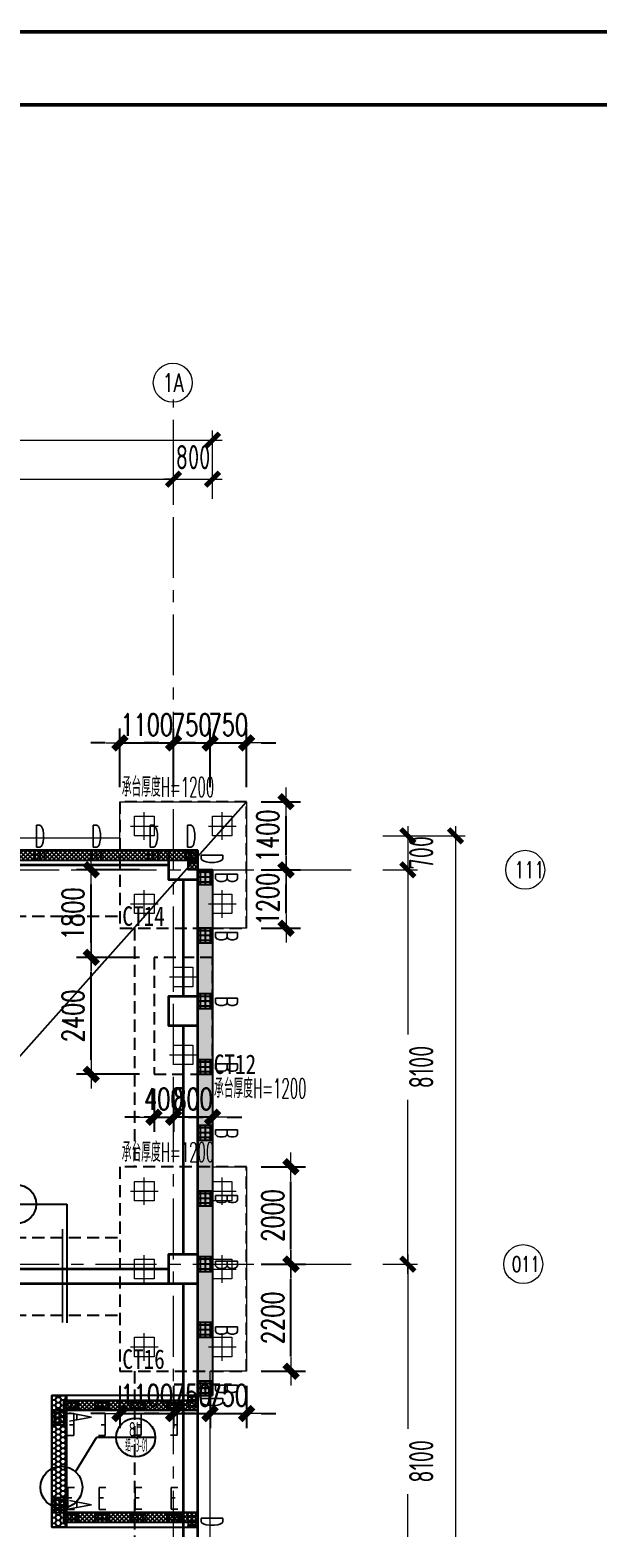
# Model space of a CAD drawing. Extents: x -1201378 to 2367219, y -619313 to 244905.
# Drawn here: x -86705 to -75064, y 214152 to 244905 of the extents above; entities that cross this region are included whole.
import ezdxf
from ezdxf.enums import TextEntityAlignment as Align

# ---------------------------------------------------------------- set-up
doc = ezdxf.new("R2010")
doc.units = 0
doc.header["$LTSCALE"] = 1000
doc.linetypes.add('CENTER', pattern=[2, 1.25, -0.25, 0.25, -0.25])
doc.linetypes.add('HIDDEN', pattern=[0.375, 0.25, -0.125])
doc.layers.get('0').update_dxf_attribs({"linetype": 'CONTINUOUS'})
doc.layers.get('Defpoints').update_dxf_attribs({"linetype": 'CONTINUOUS'})
for name, color, linetype in [('!ZN1-填充-8', 8, 'CONTINUOUS'), ('0-cxFrame', 155, 'CONTINUOUS'), ('2钢材断面', 2, 'CONTINUOUS'), ('30预埋件', 30, 'CONTINUOUS'), ('40钢材投影', 40, 'CONTINUOUS'), ('ALT_CEN-0-30', 1, 'CENTER'), ('S-BG', 131, 'CONTINUOUS'), ('S-CT1', 42, 'HIDDEN'), ('S-HATCH1-W', 252, 'CONTINUOUS'), ('S-SS', 111, 'CONTINUOUS'), ('S-TEXT', 21, 'CONTINUOUS'), ('S-XXX', 241, 'CONTINUOUS'), ('结构轮廓线', 1, 'CONTINUOUS')]:
    doc.layers.add(name, color=color, linetype=linetype)
for name, color, linetype, lineweight in [('0-cxText', 131, 'CONTINUOUS', 25), ('S-axis', 111, 'CONTINUOUS', 0), ('S-col', 2, 'CONTINUOUS', 0), ('S-ct', 2, 'CONTINUOUS', 0), ('S-dim', 81, 'CONTINUOUS', 0), ('S-dote', 5, 'CENTER', 0), ('S-zhuang', 1, 'CONTINUOUS', 0), ('砼墙', 3, 'CONTINUOUS', 35), ('砼柱', 2, 'CONTINUOUS', 35)]:
    doc.layers.add(name, color=color, linetype=linetype, lineweight=lineweight)
doc.layers.add('A-云线2', color=3, linetype='CONTINUOUS', plot=False)
doc.styles.add('_TCH_AXIS', font='COMPLEX', dxfattribs={"bigfont": 'GBCBIG'})
doc.styles.add('cx_tuming', font='simhei.ttf')
doc.styles.add('cx_tuqian1', font='')
doc.styles.add('DHTEXT-1', font='romans.shx', dxfattribs={"width": 0.7, "bigfont": 'chinese.shx'})
doc.styles.add('HZS', font='hzs.shx', dxfattribs={"width": 0.7, "bigfont": 'hztxt.shx'})
doc.styles.add('SS1', font='tj-romans1.shx', dxfattribs={"width": 0.7, "bigfont": 'tj-hztxt1.shx'})
doc.styles.add('TSSD_Dimension', font='tssdeng.shx', dxfattribs={"width": 0.7, "bigfont": 'hztxt.shx'})
doc.styles.add('黑体', font='simhei.ttf', dxfattribs={"width": 0.8})
doc.styles.get('cx_tuqian1').set_extended_font_data('SimSun')
doc.dimstyles.new('S-150-ARCHI', dxfattribs={"dimscale": 150, "dimtxt": 3, "dimasz": 2, "dimexe": 2, "dimexo": 2, "dimgap": 1, "dimtad": 1, "dimdec": 0, "dimzin": 0, "dimdsep": 46, "dimtxsty": 'SS1', "dimblk1": 'TT', "dimblk2": 'TT', "dimsah": 1, "dimcen": 1, "dimclrd": 256, "dimclre": 256, "dimclrt": 256, "dimadec": 0, "dimazin": 0, "dimtfac": 1, "dimtdec": 0, "dimtix": 1, "dimtmove": 2, "dimatfit": 0, "dimldrblk": 'TT', "dimfxl": 2, "dimtolj": 1, "dimtzin": 0, "dimarcsym": 0})
doc.dimstyles.new('TSSD_200_200', dxfattribs={"dimtxt": 500, "dimasz": 200, "dimexe": 200, "dimexo": 500, "dimgap": 200, "dimtad": 1, "dimdec": 0, "dimzin": 0, "dimdsep": 46, "dimtxsty": 'TSSD_Dimension', "dimblk": 'ARCHTICK', "dimcen": 0, "dimdle": 200, "dimclrt": 7, "dimadec": 0, "dimazin": 0, "dimtfac": 1, "dimtdec": 0, "dimtix": 1, "dimtmove": 2, "dimatfit": 3, "dimfxl": 1, "dimtolj": 1, "dimtzin": 0, "dimarcsym": 0})
pattern_1 = [(45, (0, 46400), (-44.90128, 44.90128), []), (135, (0, 46400), (-44.90128, -44.90128), [])]
pattern_2 = [(45, (0, 44100), (-44.90128, 44.90128), []), (135, (0, 44100), (-44.90128, -44.90128), [])]

# ---------------------------------------------------------------- blocks, each defined once
blk = doc.blocks.new('TK22.A0 L(Dragon)')
at = {"layer": '0-cxFrame', "color": 7, "const_width": 0.5}
blk.add_lwpolyline([(0, 0), (-1486, 0), (-1486, 841), (0, 841)], close=True, dxfattribs=at)
at = {"layer": '0-cxFrame', "const_width": 0.5}
blk.add_lwpolyline([(-80, 10), (-1466, 10), (-1466, 831), (-80, 831)], close=True, dxfattribs=at)
at = {"style": '黑体', "flags": 4}
blk.add_attdef('图幅', text='', height=3.3, dxfattribs=at).set_placement((-40, 3), align=Align.RIGHT)
at = {"layer": '0-cxText', "flags": 4}
for tag, height, style, p in [('建设单位', 3.5, 'cx_tuming', (-45, 240)), ('项目名称', 3.5, 'cx_tuming', (-45, 210)), ('子项名称', 3.5, 'cx_tuming', (-45, 180)), ('工程编号', 3.3, 'cx_tuqian1', (-35, 165)), ('图名1', 3.5, 'cx_tuming', (-45, 87)), ('图名2', 3.5, 'cx_tuming', (-45, 79)), ('图名3', 3.5, 'cx_tuming', (-45, 71)), ('出图日期', 3.3, 'cx_tuqian1', (-39, 60)), ('专业', 3.3, 'cx_tuqian1', (-55, 52)), ('图号', 3.3, 'cx_tuqian1', (-55, 44)), ('版次', 3.3, 'cx_tuqian1', (-20, 44))]:
    blk.add_attdef(tag, text='', height=height, dxfattribs=dict(at, style=style)).set_placement(p, align=Align.MIDDLE)
at = {"layer": 'Defpoints', "color": 6, "flags": 4}
for tag, height, style, p in [('tufu', 3.3, '黑体', (-12, 12)), ('dwfname', 4, 'cx_tuqian1', (-80, 3))]:
    blk.add_attdef(tag, text='', height=height, dxfattribs=dict(at, style=style)).set_placement(p, align=Align.RIGHT)
blk = doc.blocks.new('_ArchTick')
at = {"color": 0, "linetype": 'ByBlock', "const_width": 0.5}
blk.add_lwpolyline([(-0.71, -0.71), (0.71, 0.71)], dxfattribs=at)
blk = doc.blocks.new('*D3003')
at = {"layer": 'Defpoints', "color": 0, "transparency": 16777216}
for p in [(-83758, 123054), (-94258, 122147), (-83758, 122147)]:
    blk.add_point(p, dxfattribs=at)
at = {"layer": 'S-axis', "color": 0, "lineweight": -2, "transparency": 16777216}
for p, q in [((-94458, 123054), (-83558, 123054)), ((-94258, 122647), (-94258, 123254)), ((-83758, 122647), (-83758, 123254))]:
    blk.add_line(p, q, dxfattribs=at)
at = {"layer": 'S-axis', "color": 0, "lineweight": -2, "transparency": 16777216, "xscale": 200, "yscale": 200, "zscale": 200, "rotation": 180}
blk.add_blockref('_ArchTick', (-94258, 123054), dxfattribs=at)
at = {"layer": 'S-axis', "color": 0, "lineweight": -2, "transparency": 16777216, "xscale": 200, "yscale": 200, "zscale": 200}
blk.add_blockref('_ArchTick', (-83758, 123054), dxfattribs=at)
at = {"layer": 'S-axis', "color": 7, "transparency": 16777216, "insert": (-89008, 123504), "char_height": 500, "attachment_point": 5, "style": 'TSSD_Dimension'}
blk.add_mtext('\\A1;10500', dxfattribs=at)
blk = doc.blocks.new('*D3004')
at = {"layer": 'Defpoints', "color": 0, "transparency": 16777216}
for p in [(-82958, 123054), (-83758, 122147), (-82958, 122147)]:
    blk.add_point(p, dxfattribs=at)
at = {"layer": 'S-axis', "color": 0, "lineweight": -2, "transparency": 16777216}
for p, q in [((-83758, 123054), (-83958, 123054)), ((-83758, 122647), (-83758, 123254)), ((-83758, 123054), (-82958, 123054)), ((-82958, 122647), (-82958, 123254)), ((-82958, 123054), (-82758, 123054))]:
    blk.add_line(p, q, dxfattribs=at)
at = {"layer": 'S-axis', "color": 0, "lineweight": -2, "transparency": 16777216, "xscale": 200, "yscale": 200, "zscale": 200}
blk.add_blockref('_ArchTick', (-83758, 123054), dxfattribs=at)
at = {"layer": 'S-axis', "color": 0, "lineweight": -2, "transparency": 16777216, "xscale": 200, "yscale": 200, "zscale": 200, "rotation": 180}
blk.add_blockref('_ArchTick', (-82958, 123054), dxfattribs=at)
at = {"layer": 'S-axis', "color": 7, "transparency": 16777216, "insert": (-83358, 123504), "char_height": 500, "attachment_point": 5, "style": 'TSSD_Dimension'}
blk.add_mtext('\\A1;800', dxfattribs=at)
blk = doc.blocks.new('*D3005')
at = {"layer": 'Defpoints', "color": 0, "transparency": 16777216}
for p in [(-79964, 115727), (-79964, 115027), (-78948, 115027)]:
    blk.add_point(p, dxfattribs=at)
at = {"layer": 'S-axis', "color": 0, "lineweight": -2, "transparency": 16777216}
for p, q in [((-79464, 115727), (-78748, 115727)), ((-78948, 115927), (-78948, 114827)), ((-79464, 115027), (-78748, 115027))]:
    blk.add_line(p, q, dxfattribs=at)
at = {"layer": 'S-axis', "color": 0, "lineweight": -2, "transparency": 16777216, "xscale": 200, "yscale": 200, "zscale": 200}
for p, rotation in [((-78948, 115727), 90), ((-78948, 115027), 270)]:
    blk.add_blockref('_ArchTick', p, dxfattribs=dict(at, rotation=rotation))
at = {"layer": 'S-axis', "color": 7, "transparency": 16777216, "insert": (-78673, 115377), "char_height": 500, "attachment_point": 5, "rotation": 90, "style": 'TSSD_Dimension'}
blk.add_mtext('\\A1;700', dxfattribs=at)
blk = doc.blocks.new('*D3006')
at = {"layer": 'Defpoints', "color": 0, "transparency": 16777216}
for p in [(-79964, 115027), (-79964, 106927), (-78948, 106927)]:
    blk.add_point(p, dxfattribs=at)
at = {"layer": 'S-axis', "color": 0, "lineweight": -2, "transparency": 16777216}
for p, q in [((-79464, 115027), (-78748, 115027)), ((-78948, 115227), (-78948, 111648)), ((-78948, 106727), (-78948, 110306)), ((-79464, 106927), (-78748, 106927))]:
    blk.add_line(p, q, dxfattribs=at)
at = {"layer": 'S-axis', "color": 0, "lineweight": -2, "transparency": 16777216, "xscale": 200, "yscale": 200, "zscale": 200}
for p, rotation in [((-78948, 115027), 90), ((-78948, 106927), 270)]:
    blk.add_blockref('_ArchTick', p, dxfattribs=dict(at, rotation=rotation))
at = {"layer": 'S-axis', "color": 7, "transparency": 16777216, "insert": (-78673, 110977), "char_height": 500, "attachment_point": 5, "rotation": 90, "style": 'TSSD_Dimension'}
blk.add_mtext('\\A1;8100', dxfattribs=at)
blk = doc.blocks.new('*D3007')
at = {"layer": 'Defpoints', "color": 0, "transparency": 16777216}
for p in [(-79964, 106927), (-79964, 98827), (-78948, 98827)]:
    blk.add_point(p, dxfattribs=at)
at = {"layer": 'S-axis', "color": 0, "lineweight": -2, "transparency": 16777216}
for p, q in [((-78948, 107127), (-78948, 103548)), ((-79464, 106927), (-78748, 106927)), ((-78948, 98627), (-78948, 102206)), ((-79464, 98827), (-78748, 98827))]:
    blk.add_line(p, q, dxfattribs=at)
at = {"layer": 'S-axis', "color": 0, "lineweight": -2, "transparency": 16777216, "xscale": 200, "yscale": 200, "zscale": 200}
for p, rotation in [((-78948, 106927), 90), ((-78948, 98827), 270)]:
    blk.add_blockref('_ArchTick', p, dxfattribs=dict(at, rotation=rotation))
at = {"layer": 'S-axis', "color": 7, "transparency": 16777216, "insert": (-78673, 102877), "char_height": 500, "attachment_point": 5, "rotation": 90, "style": 'TSSD_Dimension'}
blk.add_mtext('\\A1;8100', dxfattribs=at)
blk = doc.blocks.new('*D3019')
at = {"layer": 'Defpoints', "color": 0, "transparency": 16777216}
for p in [(-82958, 123854), (-209458, 122247), (-82958, 122247)]:
    blk.add_point(p, dxfattribs=at)
at = {"layer": 'S-axis', "color": 0, "lineweight": -2, "transparency": 16777216}
for p, q in [((-209458, 122747), (-209458, 124054)), ((-82958, 122747), (-82958, 124054)), ((-209658, 123854), (-82758, 123854))]:
    blk.add_line(p, q, dxfattribs=at)
at = {"layer": 'S-axis', "color": 0, "lineweight": -2, "transparency": 16777216, "xscale": 200, "yscale": 200, "zscale": 200, "rotation": 180}
blk.add_blockref('_ArchTick', (-209458, 123854), dxfattribs=at)
at = {"layer": 'S-axis', "color": 0, "lineweight": -2, "transparency": 16777216, "xscale": 200, "yscale": 200, "zscale": 200}
blk.add_blockref('_ArchTick', (-82958, 123854), dxfattribs=at)
at = {"layer": 'S-axis', "color": 7, "transparency": 16777216, "insert": (-146208, 124304), "char_height": 500, "attachment_point": 5, "style": 'TSSD_Dimension'}
blk.add_mtext('\\A1;126500', dxfattribs=at)
blk = doc.blocks.new('*D3021')
at = {"layer": 'Defpoints', "color": 0, "transparency": 16777216}
for p in [(-79864, 115727), (-77969, 115727), (-79864, 24327)]:
    blk.add_point(p, dxfattribs=at)
at = {"layer": 'S-axis', "color": 0, "lineweight": -2, "transparency": 16777216}
for p, q in [((-79364, 115727), (-77769, 115727)), ((-77969, 115927), (-77969, 70833)), ((-77969, 24127), (-77969, 69221)), ((-79364, 24327), (-77769, 24327))]:
    blk.add_line(p, q, dxfattribs=at)
at = {"layer": 'S-axis', "color": 0, "lineweight": -2, "transparency": 16777216, "xscale": 200, "yscale": 200, "zscale": 200}
for p, rotation in [((-77969, 115727), 90), ((-77969, 24327), 270)]:
    blk.add_blockref('_ArchTick', p, dxfattribs=dict(at, rotation=rotation))
at = {"layer": 'S-axis', "color": 7, "transparency": 16777216, "insert": (-77694, 70027), "char_height": 500, "attachment_point": 5, "rotation": 90, "style": 'TSSD_Dimension'}
blk.add_mtext('\\A1;91400', dxfattribs=at)
blk = doc.blocks.new('A$C6AFE39C8')
at = {"layer": '砼柱', "lineweight": 35}
for points in [[(0, 0), (-600, 0), (-600, -600), (0, -600)], [(0, -3000), (-600, -3000), (-600, -3600), (0, -3600)], [(0, -8300), (-600, -8300), (-600, -8900), (0, -8900)]]:
    blk.add_lwpolyline(points, close=True, dxfattribs=at)
blk = doc.blocks.new('A$C08FF7A6C')
at = {"layer": '砼墙', "lineweight": 35}
for p, q in [((6800, 0), (600, 0)), ((15000, 0), (7400, 0)), ((600, -300), (6800, -300)), ((7400, -300), (15000, -300)), ((15300, -600), (15300, -3000)), ((15600, -3000), (15600, -600)), ((0, -800), (0, -8300)), ((300, -8300), (300, -800)), ((15300, -3600), (15300, -8300)), ((15600, -8300), (15600, -3600)), ((6800, -8600), (600, -8600)), ((15000, -8600), (7400, -8600)), ((0, -8900), (0, -16300)), ((300, -16300), (300, -8900)), ((600, -8900), (6800, -8900)), ((7400, -8900), (15000, -8900)), ((15300, -8900), (15300, -16300)), ((15600, -16300), (15600, -8900)), ((4400, -16600), (600, -16600)), ((15000, -16600), (5000, -16600)), ((600, -16900), (4400, -16900)), ((5000, -16900), (15000, -16900))]:
    blk.add_line(p, q, dxfattribs=at)
at = {"layer": '砼柱', "lineweight": 35}
for points in [[(600, 0), (0, 0), (0, -800), (600, -800)], [(7400, 0), (6800, 0), (6800, -800), (7400, -800)], [(15600, 0), (15000, 0), (15000, -600), (15600, -600)], [(15600, -3000), (15000, -3000), (15000, -3600), (15600, -3600)], [(600, -8300), (0, -8300), (0, -8900), (600, -8900)], [(7400, -8300), (6800, -8300), (6800, -8900), (7400, -8900)], [(15600, -8300), (15000, -8300), (15000, -8900), (15600, -8900)], [(600, -16300), (0, -16300), (0, -16900), (600, -16900)], [(5000, -16300), (4400, -16300), (4400, -16900), (5000, -16900)], [(15600, -16300), (15000, -16300), (15000, -16900), (15600, -16900)]]:
    blk.add_lwpolyline(points, close=True, dxfattribs=at)
blk = doc.blocks.new('FZ-400')
for p, q in [((-283, 0), (283, 0)), ((0, -283), (0, 283))]:
    blk.add_line(p, q)
blk.add_lwpolyline([(200, -200), (-200, -200), (-200, 200), (200, 200)], close=True)
blk = doc.blocks.new('TT')
blk.add_line((-0.97, 0), (0.97, 0))
at = {"const_width": 0.45}
blk.add_lwpolyline([(-0.44, -0.44), (0.44, 0.44)], dxfattribs=at)
blk = doc.blocks.new('*D5500')
at = {"layer": 'Defpoints', "color": 0, "transparency": 16777216}
for p in [(-82258, 219552), (-81347, 219552), (-82258, 217352)]:
    blk.add_point(p, dxfattribs=at)
at = {"layer": 'S-dim', "lineweight": -2, "transparency": 16777216}
for p, q in [((-81958, 219552), (-81047, 219552)), ((-81347, 217652), (-81347, 219252)), ((-81958, 217352), (-81047, 217352))]:
    blk.add_line(p, q, dxfattribs=at)
at = {"layer": 'S-dim', "lineweight": -2, "transparency": 16777216, "xscale": 300, "yscale": 300, "zscale": 300}
for p, rotation in [((-81347, 219552), 90), ((-81347, 217352), 270)]:
    blk.add_blockref('TT', p, dxfattribs=dict(at, rotation=rotation))
at = {"layer": 'S-dim', "transparency": 16777216, "insert": (-81722, 218452), "char_height": 450, "attachment_point": 5, "rotation": 90, "style": 'SS1'}
blk.add_mtext('\\A1;2200', dxfattribs=at)
blk = doc.blocks.new('*D5501')
at = {"layer": 'Defpoints', "color": 0, "transparency": 16777216}
for p in [(-82258, 221552), (-81347, 221552), (-82258, 219552)]:
    blk.add_point(p, dxfattribs=at)
at = {"layer": 'S-dim', "lineweight": -2, "transparency": 16777216}
for p, q in [((-81958, 221552), (-81047, 221552)), ((-81347, 219852), (-81347, 221252)), ((-81958, 219552), (-81047, 219552))]:
    blk.add_line(p, q, dxfattribs=at)
at = {"layer": 'S-dim', "lineweight": -2, "transparency": 16777216, "xscale": 300, "yscale": 300, "zscale": 300}
for p, rotation in [((-81347, 221552), 90), ((-81347, 219552), 270)]:
    blk.add_blockref('TT', p, dxfattribs=dict(at, rotation=rotation))
at = {"layer": 'S-dim', "transparency": 16777216, "insert": (-81722, 220552), "char_height": 450, "attachment_point": 5, "rotation": 90, "style": 'SS1'}
blk.add_mtext('\\A1;2000', dxfattribs=at)
blk = doc.blocks.new('*D5502')
at = {"layer": 'Defpoints', "color": 0, "transparency": 16777216}
for p in [(-82258, 227652), (-81449, 227652), (-82258, 226452)]:
    blk.add_point(p, dxfattribs=at)
at = {"layer": 'S-dim', "lineweight": -2, "transparency": 16777216}
for p, q in [((-81958, 227652), (-81149, 227652)), ((-81449, 226752), (-81449, 227352)), ((-81958, 226452), (-81149, 226452))]:
    blk.add_line(p, q, dxfattribs=at)
at = {"layer": 'S-dim', "lineweight": -2, "transparency": 16777216, "xscale": 300, "yscale": 300, "zscale": 300}
for p, rotation in [((-81449, 227652), 90), ((-81449, 226452), 270)]:
    blk.add_blockref('TT', p, dxfattribs=dict(at, rotation=rotation))
at = {"layer": 'S-dim', "transparency": 16777216, "insert": (-81824, 227052), "char_height": 450, "attachment_point": 5, "rotation": 90, "style": 'SS1'}
blk.add_mtext('\\A1;1200', dxfattribs=at)
blk = doc.blocks.new('*D5503')
at = {"layer": 'Defpoints', "color": 0, "transparency": 16777216}
for p in [(-82258, 229052), (-81449, 229052), (-82258, 227652)]:
    blk.add_point(p, dxfattribs=at)
at = {"layer": 'S-dim', "lineweight": -2, "transparency": 16777216}
for p, q in [((-81958, 229052), (-81149, 229052)), ((-81449, 227952), (-81449, 228752)), ((-81958, 227652), (-81149, 227652))]:
    blk.add_line(p, q, dxfattribs=at)
at = {"layer": 'S-dim', "lineweight": -2, "transparency": 16777216, "xscale": 300, "yscale": 300, "zscale": 300}
for p, rotation in [((-81449, 229052), 90), ((-81449, 227652), 270)]:
    blk.add_blockref('TT', p, dxfattribs=dict(at, rotation=rotation))
at = {"layer": 'S-dim', "transparency": 16777216, "insert": (-81824, 228352), "char_height": 450, "attachment_point": 5, "rotation": 90, "style": 'SS1'}
blk.add_mtext('\\A1;1400', dxfattribs=at)
blk = doc.blocks.new('*D5504')
at = {"layer": 'Defpoints', "color": 0, "transparency": 16777216}
for p in [(-84858, 217352), (-83758, 217352), (-83758, 216483)]:
    blk.add_point(p, dxfattribs=at)
at = {"layer": 'S-dim', "lineweight": -2, "transparency": 16777216}
for p, q in [((-84858, 217052), (-84858, 216183)), ((-83758, 217052), (-83758, 216183)), ((-85158, 216483), (-85458, 216483)), ((-84858, 216483), (-83758, 216483)), ((-83458, 216483), (-83158, 216483))]:
    blk.add_line(p, q, dxfattribs=at)
at = {"layer": 'S-dim', "lineweight": -2, "transparency": 16777216, "xscale": 300, "yscale": 300, "zscale": 300}
blk.add_blockref('TT', (-84858, 216483), dxfattribs=at)
at = {"layer": 'S-dim', "lineweight": -2, "transparency": 16777216, "xscale": 300, "yscale": 300, "zscale": 300, "rotation": 180}
blk.add_blockref('TT', (-83758, 216483), dxfattribs=at)
at = {"layer": 'S-dim', "transparency": 16777216, "insert": (-84308, 216858), "char_height": 450, "attachment_point": 5, "style": 'SS1'}
blk.add_mtext('\\A1;1100', dxfattribs=at)
blk = doc.blocks.new('*D5505')
at = {"layer": 'Defpoints', "color": 0, "transparency": 16777216}
for p in [(-83758, 217352), (-83008, 217352), (-83008, 216483)]:
    blk.add_point(p, dxfattribs=at)
at = {"layer": 'S-dim', "lineweight": -2, "transparency": 16777216}
for p, q in [((-83758, 217052), (-83758, 216183)), ((-83008, 217052), (-83008, 216183)), ((-84058, 216483), (-84358, 216483)), ((-83758, 216483), (-83008, 216483)), ((-82708, 216483), (-82408, 216483))]:
    blk.add_line(p, q, dxfattribs=at)
at = {"layer": 'S-dim', "lineweight": -2, "transparency": 16777216, "xscale": 300, "yscale": 300, "zscale": 300}
blk.add_blockref('TT', (-83758, 216483), dxfattribs=at)
at = {"layer": 'S-dim', "lineweight": -2, "transparency": 16777216, "xscale": 300, "yscale": 300, "zscale": 300, "rotation": 180}
blk.add_blockref('TT', (-83008, 216483), dxfattribs=at)
at = {"layer": 'S-dim', "transparency": 16777216, "insert": (-83383, 216858), "char_height": 450, "attachment_point": 5, "style": 'SS1'}
blk.add_mtext('\\A1;750', dxfattribs=at)
blk = doc.blocks.new('*D5506')
at = {"layer": 'Defpoints', "color": 0, "transparency": 16777216}
for p in [(-83008, 217352), (-82258, 217352), (-82258, 216483)]:
    blk.add_point(p, dxfattribs=at)
at = {"layer": 'S-dim', "lineweight": -2, "transparency": 16777216}
for p, q in [((-83008, 217052), (-83008, 216183)), ((-82258, 217052), (-82258, 216183)), ((-83308, 216483), (-83608, 216483)), ((-83008, 216483), (-82258, 216483)), ((-81958, 216483), (-81658, 216483))]:
    blk.add_line(p, q, dxfattribs=at)
at = {"layer": 'S-dim', "lineweight": -2, "transparency": 16777216, "xscale": 300, "yscale": 300, "zscale": 300}
blk.add_blockref('TT', (-83008, 216483), dxfattribs=at)
at = {"layer": 'S-dim', "lineweight": -2, "transparency": 16777216, "xscale": 300, "yscale": 300, "zscale": 300, "rotation": 180}
blk.add_blockref('TT', (-82258, 216483), dxfattribs=at)
at = {"layer": 'S-dim', "transparency": 16777216, "insert": (-82633, 216858), "char_height": 450, "attachment_point": 5, "style": 'SS1'}
blk.add_mtext('\\A1;750', dxfattribs=at)
blk = doc.blocks.new('*D5507')
at = {"layer": 'Defpoints', "color": 0, "transparency": 16777216}
for p in [(-83758, 230258), (-84858, 229052), (-83758, 229052)]:
    blk.add_point(p, dxfattribs=at)
at = {"layer": 'S-dim', "lineweight": -2, "transparency": 16777216}
for p, q in [((-84858, 229352), (-84858, 230558)), ((-83758, 229352), (-83758, 230558)), ((-85158, 230258), (-85458, 230258)), ((-84858, 230258), (-83758, 230258)), ((-83458, 230258), (-83158, 230258))]:
    blk.add_line(p, q, dxfattribs=at)
at = {"layer": 'S-dim', "lineweight": -2, "transparency": 16777216, "xscale": 300, "yscale": 300, "zscale": 300}
blk.add_blockref('TT', (-84858, 230258), dxfattribs=at)
at = {"layer": 'S-dim', "lineweight": -2, "transparency": 16777216, "xscale": 300, "yscale": 300, "zscale": 300, "rotation": 180}
blk.add_blockref('TT', (-83758, 230258), dxfattribs=at)
at = {"layer": 'S-dim', "transparency": 16777216, "insert": (-84308, 230633), "char_height": 450, "attachment_point": 5, "style": 'SS1'}
blk.add_mtext('\\A1;1100', dxfattribs=at)
blk = doc.blocks.new('*D5508')
at = {"layer": 'Defpoints', "color": 0, "transparency": 16777216}
for p in [(-83008, 230258), (-83758, 229052), (-83008, 229052)]:
    blk.add_point(p, dxfattribs=at)
at = {"layer": 'S-dim', "lineweight": -2, "transparency": 16777216}
for p, q in [((-83758, 229352), (-83758, 230558)), ((-83008, 229352), (-83008, 230558)), ((-84058, 230258), (-84358, 230258)), ((-83758, 230258), (-83008, 230258)), ((-82708, 230258), (-82408, 230258))]:
    blk.add_line(p, q, dxfattribs=at)
at = {"layer": 'S-dim', "lineweight": -2, "transparency": 16777216, "xscale": 300, "yscale": 300, "zscale": 300}
blk.add_blockref('TT', (-83758, 230258), dxfattribs=at)
at = {"layer": 'S-dim', "lineweight": -2, "transparency": 16777216, "xscale": 300, "yscale": 300, "zscale": 300, "rotation": 180}
blk.add_blockref('TT', (-83008, 230258), dxfattribs=at)
at = {"layer": 'S-dim', "transparency": 16777216, "insert": (-83383, 230633), "char_height": 450, "attachment_point": 5, "style": 'SS1'}
blk.add_mtext('\\A1;750', dxfattribs=at)
blk = doc.blocks.new('*D5509')
at = {"layer": 'Defpoints', "color": 0, "transparency": 16777216}
for p in [(-82258, 230258), (-83008, 229052), (-82258, 229052)]:
    blk.add_point(p, dxfattribs=at)
at = {"layer": 'S-dim', "lineweight": -2, "transparency": 16777216}
for p, q in [((-83008, 229352), (-83008, 230558)), ((-82258, 229352), (-82258, 230558)), ((-83308, 230258), (-83608, 230258)), ((-83008, 230258), (-82258, 230258)), ((-81958, 230258), (-81658, 230258))]:
    blk.add_line(p, q, dxfattribs=at)
at = {"layer": 'S-dim', "lineweight": -2, "transparency": 16777216, "xscale": 300, "yscale": 300, "zscale": 300}
blk.add_blockref('TT', (-83008, 230258), dxfattribs=at)
at = {"layer": 'S-dim', "lineweight": -2, "transparency": 16777216, "xscale": 300, "yscale": 300, "zscale": 300, "rotation": 180}
blk.add_blockref('TT', (-82258, 230258), dxfattribs=at)
at = {"layer": 'S-dim', "transparency": 16777216, "insert": (-82633, 230633), "char_height": 450, "attachment_point": 5, "style": 'SS1'}
blk.add_mtext('\\A1;750', dxfattribs=at)
blk = doc.blocks.new('*D5579')
at = {"layer": 'Defpoints', "color": 0, "transparency": 16777216}
for p in [(-85447, 225852), (-84158, 225852), (-84158, 223452)]:
    blk.add_point(p, dxfattribs=at)
at = {"layer": 'S-dim', "lineweight": -2, "transparency": 16777216}
for p, q in [((-84458, 225852), (-85747, 225852)), ((-85447, 223752), (-85447, 225552)), ((-84458, 223452), (-85747, 223452))]:
    blk.add_line(p, q, dxfattribs=at)
at = {"layer": 'S-dim', "lineweight": -2, "transparency": 16777216, "xscale": 300, "yscale": 300, "zscale": 300}
for p, rotation in [((-85447, 225852), 90), ((-85447, 223452), 270)]:
    blk.add_blockref('TT', p, dxfattribs=dict(at, rotation=rotation))
at = {"layer": 'S-dim', "transparency": 16777216, "insert": (-85822, 224652), "char_height": 450, "attachment_point": 5, "rotation": 90, "style": 'SS1'}
blk.add_mtext('\\A1;2400', dxfattribs=at)
blk = doc.blocks.new('*D5580')
at = {"layer": 'Defpoints', "color": 0, "transparency": 16777216}
for p in [(-85447, 227652), (-84158, 227652), (-84158, 225852)]:
    blk.add_point(p, dxfattribs=at)
at = {"layer": 'S-dim', "lineweight": -2, "transparency": 16777216}
for p, q in [((-84458, 227652), (-85747, 227652)), ((-85447, 226152), (-85447, 227352)), ((-84458, 225852), (-85747, 225852))]:
    blk.add_line(p, q, dxfattribs=at)
at = {"layer": 'S-dim', "lineweight": -2, "transparency": 16777216, "xscale": 300, "yscale": 300, "zscale": 300}
for p, rotation in [((-85447, 227652), 90), ((-85447, 225852), 270)]:
    blk.add_blockref('TT', p, dxfattribs=dict(at, rotation=rotation))
at = {"layer": 'S-dim', "transparency": 16777216, "insert": (-85822, 226752), "char_height": 450, "attachment_point": 5, "rotation": 90, "style": 'SS1'}
blk.add_mtext('\\A1;1800', dxfattribs=at)
blk = doc.blocks.new('*D5581')
at = {"layer": 'Defpoints', "color": 0, "transparency": 16777216}
for p in [(-84158, 223452), (-83758, 223452), (-83758, 222570)]:
    blk.add_point(p, dxfattribs=at)
at = {"layer": 'S-dim', "lineweight": -2, "transparency": 16777216}
for p, q in [((-84158, 223152), (-84158, 222270)), ((-83758, 223152), (-83758, 222270)), ((-84458, 222570), (-84758, 222570)), ((-84158, 222570), (-83758, 222570)), ((-83458, 222570), (-83158, 222570))]:
    blk.add_line(p, q, dxfattribs=at)
at = {"layer": 'S-dim', "lineweight": -2, "transparency": 16777216, "xscale": 300, "yscale": 300, "zscale": 300}
blk.add_blockref('TT', (-84158, 222570), dxfattribs=at)
at = {"layer": 'S-dim', "lineweight": -2, "transparency": 16777216, "xscale": 300, "yscale": 300, "zscale": 300, "rotation": 180}
blk.add_blockref('TT', (-83758, 222570), dxfattribs=at)
at = {"layer": 'S-dim', "transparency": 16777216, "insert": (-83958, 222945), "char_height": 450, "attachment_point": 5, "style": 'SS1'}
blk.add_mtext('\\A1;400', dxfattribs=at)
blk = doc.blocks.new('*D5582')
at = {"layer": 'Defpoints', "color": 0, "transparency": 16777216}
for p in [(-83758, 223452), (-82958, 223452), (-83758, 222570)]:
    blk.add_point(p, dxfattribs=at)
at = {"layer": 'S-dim', "lineweight": -2, "transparency": 16777216}
for p, q in [((-83758, 223152), (-83758, 222270)), ((-82958, 223152), (-82958, 222270)), ((-84058, 222570), (-84358, 222570)), ((-82958, 222570), (-83758, 222570)), ((-82658, 222570), (-82358, 222570))]:
    blk.add_line(p, q, dxfattribs=at)
at = {"layer": 'S-dim', "lineweight": -2, "transparency": 16777216, "xscale": 300, "yscale": 300, "zscale": 300}
blk.add_blockref('TT', (-83758, 222570), dxfattribs=at)
at = {"layer": 'S-dim', "lineweight": -2, "transparency": 16777216, "xscale": 300, "yscale": 300, "zscale": 300, "rotation": 180}
blk.add_blockref('TT', (-82958, 222570), dxfattribs=at)
at = {"layer": 'S-dim', "transparency": 16777216, "insert": (-83358, 222945), "char_height": 450, "attachment_point": 5, "style": 'SS1'}
blk.add_mtext('\\A1;800', dxfattribs=at)
blk = doc.blocks.new('1号厂房一层')
at = {"layer": '结构轮廓线', "color": 1, "ltscale": 500}
for p, q in [((-83258, 527652), (-82958, 527652)), ((-83258, 516852), (-82958, 516852))]:
    blk.add_line(p, q, dxfattribs=at)
blk.add_lwpolyline([(-82958, 527652), (-82958, 516852)], dxfattribs=at)
at = {"layer": '结构轮廓线', "color": 3, "ltscale": 500}
for points in [[(-83268, 516852), (-86258, 516852), (-86258, 514152), (-83268, 514152)], [(-83258, 516552), (-85958, 516552), (-85958, 514452), (-83258, 514452)]]:
    blk.add_lwpolyline(points, dxfattribs=at)
blk = doc.blocks.new('20250903183753')
at = {"layer": '2钢材断面'}
for p, q in [((150, 0), (-150, 0)), ((-150, 0), (-150, -300)), ((150, -300), (150, 0)), ((-150, -300), (150, -300))]:
    blk.add_line(p, q, dxfattribs=at)
at = {"layer": '40钢材投影'}
for centre, radius in [((-100, -50), 12), ((-100, -150), 12), ((-100, -250), 12), ((-100, -50), 6), ((-100, -150), 6), ((-100, -250), 6), ((0, -50), 12), ((0, -150), 12), ((0, -250), 12), ((0, -50), 6), ((0, -150), 6), ((0, -250), 6), ((100, -50), 12), ((100, -150), 12), ((100, -251), 12), ((100, -50), 6), ((100, -150), 6), ((100, -251), 6)]:
    blk.add_circle(centre, radius, dxfattribs=at)
at = {"layer": 'ALT_CEN-0-30', "ltscale": 20}
for p, q in [((-100, 0), (-100, -300)), ((0, 0), (0, -300)), ((100, 0), (100, -300)), ((-150, -50), (150, -50)), ((-150, -150), (150, -150)), ((-150, -250), (150, -250))]:
    blk.add_line(p, q, dxfattribs=at)
blk = doc.blocks.new('20250903183821')
at = {"ltscale": 50}
blk.add_blockref('20250903183753', (0, 0), dxfattribs=at)
at = {"layer": '30预埋件', "style": 'DHTEXT-1', "text_generation_flag": 6, "width": 0.55}
blk.add_attdef('B', (-105, 65), '', height=450, rotation=180, dxfattribs=at)
blk = doc.blocks.new('20250903183448')
at = {"ltscale": 500}
blk.add_blockref('20250903183821', (0, -20), dxfattribs=at).add_auto_attribs({'B': 'A'})
blk = doc.blocks.new('234')
at = {"layer": '!ZN1-填充-8'}
h = blk.add_hatch(color=252, dxfattribs=at)
h.dxf.hatch_style = 1
h.paths.add_polyline_path([(-105, -10), (-113, -10), (-105, -18)])
h = blk.add_hatch(color=252, dxfattribs=at)
h.dxf.hatch_style = 1
h.paths.add_polyline_path([(-95, -18), (-105, -18), (-105, -10), (-95, -10)])
h = blk.add_hatch(color=252, dxfattribs=at)
h.dxf.hatch_style = 1
h.paths.add_polyline_path([(-95, -10), (-87, -10), (-95, -18)])
h = blk.add_hatch(color=252, dxfattribs=at)
h.dxf.hatch_style = 1
h.paths.add_polyline_path([(-5, -10), (-13, -10), (-5, -18)])
h = blk.add_hatch(color=252, dxfattribs=at)
h.dxf.hatch_style = 1
h.paths.add_polyline_path([(5, -18), (-5, -18), (-5, -10), (5, -10)])
h = blk.add_hatch(color=252, dxfattribs=at)
h.dxf.hatch_style = 1
h.paths.add_polyline_path([(5, -10), (13, -10), (5, -18)])
h = blk.add_hatch(color=252, dxfattribs=at)
h.dxf.hatch_style = 1
h.paths.add_polyline_path([(95, -10), (87, -10), (95, -18)])
h = blk.add_hatch(color=252, dxfattribs=at)
h.dxf.hatch_style = 1
h.paths.add_polyline_path([(105, -18), (95, -18), (95, -10), (105, -10)])
h = blk.add_hatch(color=252, dxfattribs=at)
h.dxf.hatch_style = 1
h.paths.add_polyline_path([(105, -10), (113, -10), (105, -18)])
at = {"layer": '2钢材断面'}
for p, q in [((-150, 0), (-150, -10)), ((150, 0), (-150, 0)), ((150, 0), (150, -10)), ((-94, -10), (-150, -10)), ((0, -10), (-94, -10)), ((106, -10), (0, -10)), ((150, -10), (106, -10))]:
    blk.add_line(p, q, dxfattribs=at)
at = {"layer": '40钢材投影'}
for p, q in [((-105, -18), (-113, -10)), ((-105, -10), (-105, -200)), ((-95, -200), (-105, -200)), ((-95, -10), (-95, -200)), ((-95, -18), (-87, -10)), ((-5, -18), (-13, -10)), ((-5, -10), (-5, -200)), ((5, -200), (-5, -200)), ((5, -10), (5, -200)), ((5, -18), (13, -10)), ((95, -18), (87, -10)), ((95, -10), (95, -200)), ((105, -200), (95, -200)), ((105, -10), (105, -200)), ((105, -18), (113, -10))]:
    blk.add_line(p, q, dxfattribs=at)
for points in [[(-95, -172), (-95, -150), (-85, -150), (-85, -200), (-95, -200), (-95, -184)], [(5, -172), (5, -150), (15, -150), (15, -200), (5, -200), (5, -184)], [(105, -172), (105, -150), (115, -150), (115, -200), (105, -200), (105, -184)]]:
    blk.add_lwpolyline(points, dxfattribs=at)
at = {"layer": 'ALT_CEN-0-30', "ltscale": 0.3}
for p, q in [((-100, 0), (-100, -215)), ((0, 0), (0, -215)), ((100, 0), (100, -215))]:
    blk.add_line(p, q, dxfattribs=at)
blk = doc.blocks.new('20250912151943')
at = {"layer": '40钢材投影', "color": 2, "ltscale": 500, "rotation": 180}
blk.add_blockref('234', (0, 0), dxfattribs=at)
at = {"layer": '30预埋件', "style": 'DHTEXT-1', "text_generation_flag": 6, "width": 0.55}
blk.add_attdef('B', (105, -65), '', height=450, dxfattribs=at)
blk = doc.blocks.new('20250902145151')
at = {"layer": '2钢材断面'}
for p, q in [((150, 100), (-150, 100)), ((-150, 100), (-150, -100)), ((150, -100), (150, 100)), ((-150, -100), (150, -100))]:
    blk.add_line(p, q, dxfattribs=at)
at = {"layer": '40钢材投影'}
for centre, radius in [((-100, 50), 10), ((-100, 50), 5), ((0, 50), 10), ((0, 50), 5), ((100, 50), 10), ((100, 50), 5), ((-100, -50), 10), ((-100, -50), 5), ((0, -50), 10), ((0, -50), 5), ((100, -50), 10), ((100, -50), 5)]:
    blk.add_circle(centre, radius, dxfattribs=at)
at = {"layer": 'ALT_CEN-0-30', "ltscale": 20}
for p, q in [((-150, 50), (150, 50)), ((-100, 100), (-100, -100)), ((0, 100), (0, -100)), ((100, 100), (100, -100)), ((-150, -50), (150, -50))]:
    blk.add_line(p, q, dxfattribs=at)
blk = doc.blocks.new('20250912153858')
at = {"ltscale": 50}
blk.add_blockref('20250902145151', (0, 100), dxfattribs=at)
at = {"layer": '30预埋件', "style": 'DHTEXT-1', "text_generation_flag": 6, "width": 0.55}
blk.add_attdef('B', (105, -65), '', height=450, dxfattribs=at)
blk = doc.blocks.new('1#轴网')
at = {"layer": 'S-axis'}
for centre in [(-83773.4, 125033.1), (-76539.2, 115028.1), (-76579.2, 106928.1)]:
    blk.add_circle(centre, 400, dxfattribs=at)
at = {"layer": 'S-dote'}
for p, q in [((-83758.5, 19024), (-83758.5, 124689.3)), ((-99358.5, 115027), (-79964.3, 115027)), ((-99358.5, 106927), (-79964.3, 106927))]:
    blk.add_line(p, q, dxfattribs=at)
at = {"layer": 'S-axis', "style": '_TCH_AXIS', "width": 0.705882}
for s, height, p in [('1A', 374.97, (-83981.3, 124845.6)), ('111', 339.64, (-76761.8, 114858.3)), ('011', 313.67, (-76811.1, 106771.3))]:
    blk.add_text(s, height=height, dxfattribs=at).set_placement(p)
at = {"layer": 'S-axis'}
for p1, p2, distance, picture, middle in [((-209458.5, 122247), (-82958.5, 122247), 1606.7, '*D3019', (-146208.5, 124303.7)), ((-94258.5, 122147), (-83758.5, 122147), 906.7, '*D3003', (-89008.5, 123503.7)), ((-83758.5, 122147), (-82958.5, 122147), 906.7, '*D3004', (-83358.5, 123503.7))]:
    dim = blk.add_aligned_dim(p1=p1, p2=p2, distance=distance, dimstyle='TSSD_200_200', dxfattribs=at)
    dim.commit()
    dim.dimension.update_dxf_attribs({"geometry": picture, "text_midpoint": middle})
for base, p1, p2, angle, picture, middle in [((-78948.5, 115027), (-79964.3, 115727), (-79964.3, 115027), 270, '*D3005', (-78673.5, 115377)), ((-77968.8, 115727), (-79864.3, 24327), (-79864.3, 115727), 90, '*D3021', (-77693.8, 70027)), ((-78948.5, 106927), (-79964.3, 115027), (-79964.3, 106927), 270, '*D3006', (-78673.5, 110977)), ((-78948.5, 98827), (-79964.3, 106927), (-79964.3, 98827), 270, '*D3007', (-78673.5, 102877))]:
    dim = blk.add_linear_dim(base=base, p1=p1, p2=p2, angle=angle, dimstyle='TSSD_200_200', dxfattribs=at)
    dim.commit()
    dim.dimension.update_dxf_attribs({"geometry": picture, "text_midpoint": middle, "dimtype": 161})

msp = doc.modelspace()

# ---------------------------------------------------------------- hatches: boundary and pattern name
at = {"layer": 'S-HATCH1-W'}
h = msp.add_hatch(dxfattribs=at)
h.set_pattern_fill('ANSI37', color=256, scale=20)
h.set_pattern_definition([(45, (-0.04, 57700), (-44.90128, 44.90128), []), (135, (-0.04, 57700), (-44.90128, -44.90128), [])])
h.paths.add_polyline_path([(-98858.4, 227851.8), (-83258.5, 227851.8), (-83258.5, 228051.8), (-98858.4, 228051.8)])
h = msp.add_hatch(dxfattribs=at)
h.set_pattern_fill('ANSI37', color=256, scale=20)
h.set_pattern_definition([(45, (7e-10, 57400), (-44.90128, 44.90128), []), (135, (7e-10, 57400), (-44.90128, -44.90128), [])])
h.paths.add_polyline_path([(-83458.4, 227851.8), (-83258.4, 227851.8), (-83258.4, 227651.8), (-83458.4, 227651.8)])
h = msp.add_hatch(dxfattribs=at)
h.set_pattern_fill('HONEY', color=256, scale=20)
h.set_pattern_definition([(0, (2e-05, 37800), (95.25, 54.992613), [63.5, -127]), (120, (2e-05, 37800), (-95.25, 54.992613), [63.5, -127]), (60, (2e-05, 37800), (2e-07, 109.985226), [-127, 63.5])])
h.paths.add_polyline_path([(-82958.4, 216851.8), (-83258.4, 216851.8), (-83258.4, 227651.8), (-82958.4, 227651.8)])
h = msp.add_hatch(dxfattribs=at)
h.set_pattern_fill('HONEY', color=256, scale=20)
h.set_pattern_definition([(0, (-2999.826, 28800), (95.25, 54.992613), [63.5, -127]), (120, (-2999.826, 28800), (-95.25, 54.992613), [63.5, -127]), (60, (-2999.826, 28800), (2e-07, 109.985226), [-127, 63.5])])
h.paths.add_polyline_path([(-85958.2, 214151.8), (-86258.2, 214151.8), (-86258.2, 216851.8), (-85958.2, 216851.8)])
h = msp.add_hatch(dxfattribs=at)
h.set_pattern_fill('ANSI37', color=256, scale=20)
h.set_pattern_definition(pattern_1)
h.paths.add_polyline_path([(-83458.4, 216851.8), (-83258.4, 216851.8), (-83258.4, 216751.8), (-83458.4, 216751.8)])
h = msp.add_hatch(dxfattribs=at)
h.set_pattern_fill('ANSI37', color=256, scale=20)
h.set_pattern_definition(pattern_1)
h.paths.add_polyline_path([(-85958.2, 216551.8), (-83258.4, 216551.8), (-83258.4, 216751.8), (-85958.2, 216751.8)])
h = msp.add_hatch(dxfattribs=at)
h.set_pattern_fill('ANSI37', color=256, scale=20)
h.set_pattern_definition(pattern_2)
h.paths.add_polyline_path([(-85958.2, 214251.8), (-83258.4, 214251.8), (-83258.4, 214451.8), (-85958.2, 214451.8)])
h = msp.add_hatch(dxfattribs=at)
h.set_pattern_fill('ANSI37', color=256, scale=20)
h.set_pattern_definition(pattern_2)
h.paths.add_polyline_path([(-83458.4, 214151.8), (-83258.4, 214151.8), (-83258.4, 214251.8), (-83458.4, 214251.8)])

# ---------------------------------------------------------------- linework, layer by layer
at = {"layer": 'S-ct'}
for points in [[(-84858.5, 228301.8), (-89658.5, 228301.8), (-89658.5, 228951.8), (-93858.5, 228951.8), (-93858.5, 228301.8), (-96458.5, 228301.8)], [(-82958.5, 221551.8), (-82958.5, 226451.8)], [(-82958.5, 221551.8), (-82258.5, 221551.8), (-82258.5, 217351.8), (-83008.5, 217351.8)]]:
    msp.add_lwpolyline(points, dxfattribs=at)
at = {"layer": 'S-ct', "ltscale": 0.25}
for points in [[(-84858.5, 228301.8), (-84858.5, 229051.8), (-82258.5, 229051.8), (-82258.5, 226451.8), (-82958.5, 226451.8)], [(-84858.5, 210951.8), (-84858.5, 209351.8), (-82258.5, 209351.8), (-82258.5, 213551.8), (-83008.5, 213551.8), (-83008.5, 217351.8)]]:
    msp.add_lwpolyline(points, dxfattribs=at)
at = {"layer": 'S-CT1'}
for p, q in [((-89658.5, 226701.8), (-84858.5, 226701.8)), ((-84558.5, 226451.8), (-84558.5, 221551.8)), ((-89658.5, 220101.8), (-84858.5, 220101.8)), ((-89658.5, 218501.8), (-84858.5, 218501.8)), ((-84558.5, 217351.8), (-84558.5, 213551.8))]:
    msp.add_line(p, q, dxfattribs=at)
for points in [[(-84858.5, 226451.8), (-82258.5, 226451.8), (-82258.5, 229051.8), (-84858.5, 229051.8)], [(-84158.5, 223451.8), (-82958.5, 223451.8), (-82958.5, 225851.8), (-84158.5, 225851.8)], [(-82258.5, 217351.8), (-82258.5, 221551.8), (-84858.5, 221551.8), (-84858.5, 217351.8)]]:
    msp.add_lwpolyline(points, close=True, dxfattribs=at)
at = {"layer": 'S-HATCH1-W'}
for points in [[(-98858.4, 227851.8), (-83258.5, 227851.8), (-83258.5, 228051.8), (-98858.4, 228051.8)], [(-83458.4, 227851.8), (-83258.4, 227851.8), (-83258.4, 227651.8), (-83458.4, 227651.8)], [(-82958.4, 216851.8), (-83258.4, 216851.8), (-83258.4, 227651.8), (-82958.4, 227651.8)], [(-85958.2, 214151.8), (-86258.2, 214151.8), (-86258.2, 216851.8), (-85958.2, 216851.8)], [(-83458.4, 216851.8), (-83258.4, 216851.8), (-83258.4, 216751.8), (-83458.4, 216751.8)], [(-85958.2, 216551.8), (-83258.4, 216551.8), (-83258.4, 216751.8), (-85958.2, 216751.8)], [(-85958.2, 214251.8), (-83258.4, 214251.8), (-83258.4, 214451.8), (-85958.2, 214451.8)], [(-83458.4, 214151.8), (-83258.4, 214151.8), (-83258.4, 214251.8), (-83458.4, 214251.8)]]:
    msp.add_lwpolyline(points, close=True, dxfattribs=at)
at = {"layer": 'S-SS'}
msp.add_line((-100333.5, 208751.8), (-82258.5, 229051.8), dxfattribs=at)
at = {"layer": 'S-XXX'}
for p, q in [((-87379.9, 220784.2), (-85949.5, 220784.2)), ((-85949.5, 220784.2), (-85949.5, 218349.2)), ((-85768.4, 215287.1), (-85342.1, 215992)), ((-84134.1, 215992), (-85342.1, 215992))]:
    msp.add_line(p, q, dxfattribs=at)
at = {"layer": 'S-XXX', "const_width": 36}
msp.add_lwpolyline([(-86039.5, 220273.9), (-86039.5, 218349.2)], dxfattribs=at)
at = {"layer": 'S-XXX'}
for centre, radius in [((-86979.9, 220784.2), 400), ((-84534.1, 215992), 400), ((-86059, 214970), 430.2)]:
    msp.add_circle(centre, radius, dxfattribs=at)

# ---------------------------------------------------------------- block references
at = {"ltscale": 500, "rotation": 270}
for p in [(-82958.4, 227501.8), (-82958.4, 226301.8), (-82958.4, 224951.8), (-82958.4, 223601.8), (-82958.4, 222251.8), (-82958.4, 220901.8), (-82958.4, 219551.8), (-82958.4, 218201.8), (-82958.4, 217001.8)]:
    msp.add_blockref('20250903183821', p, dxfattribs=at).add_auto_attribs({'B': 'B'})
at = {"layer": '0-cxFrame', "xscale": 150, "yscale": 150, "zscale": 150}
msp.add_blockref('TK22.A0 L(Dragon)', (-32818.2, 118717.3), dxfattribs=at)
at = {"layer": 'A-云线2', "ltscale": 10, "rotation": 270}
for p in [(-85938.2, 216401.8), (-85938.4, 214601.8)]:
    msp.add_blockref('20250903183448', p, dxfattribs=at)
at = {"layer": 'S-axis'}
msp.add_blockref('1#轴网', (0, 112624.8), dxfattribs=at)
at = {"layer": 'S-col'}
for name, p in [('A$C6AFE39C8', (-83258.5, 228051.8)), ('A$C6AFE39C8', (-83258.5, 228051.8)), ('A$C08FF7A6C', (-98858.5, 228051.8))]:
    msp.add_blockref(name, p, dxfattribs=at)
at = {"layer": 'S-SS'}
msp.add_blockref('1号厂房一层', (0, -300000), dxfattribs=at)
at = {"layer": 'S-zhuang', "color": 0, "ltscale": 0.5}
for p in [(-84358.5, 228551.8), (-82758.5, 228551.8), (-84358.5, 226951.8), (-82758.5, 226951.8), (-83558.5, 225451.8), (-83558.5, 223851.8), (-84358.5, 221051.8), (-82758.5, 221051.8), (-84358.5, 219451.8), (-82758.5, 219451.8), (-84358.5, 217851.8), (-82758.5, 217851.8)]:
    msp.add_blockref('FZ-400', p, dxfattribs=at)
at = {"layer": '结构轮廓线', "ltscale": 500}
for name, p, rotation, values in [('20250912151943', (-86510.9, 228051.8), 180, {'B': 'D'}), ('20250912151943', (-85343.4, 228051.8), 180, {'B': 'D'}), ('20250912151943', (-84175.9, 228051.8), 180, {'B': 'D'}), ('20250912151943', (-83408.4, 228051.8), 180, {'B': 'D'}), ('20250912151943', (-83258.4, 227891.8), 89.99999999999999, {'B': 'D'}), ('20250912151943', (-83258.4, 216731.8), 89.99999999999999, {'B': 'D'}), ('20250912153858', (-85868, 214450.1), 180, {'B': 'E'}), ('20250912153858', (-85220.7, 214450.1), 180, {'B': 'E'}), ('20250912153858', (-84483.2, 214451.3), 180, {'B': 'E'}), ('20250912153858', (-83745.7, 214451.8), 180, {'B': 'E'}), ('20250912151943', (-83258.4, 214273.3), 90, {'B': 'D'})]:
    msp.add_blockref(name, p, dxfattribs=dict(at, rotation=rotation)).add_auto_attribs(values)
for p in [(-85868.3, 216550.1), (-85220.8, 216550.6), (-84483.2, 216551.8), (-83745.9, 216551.8)]:
    msp.add_blockref('20250912153858', p, dxfattribs=at).add_auto_attribs({'B': 'E'})

# ---------------------------------------------------------------- texts
at = {"layer": 'S-BG', "style": 'SS1', "width": 0.5}
for p in [(-84820.7, 229354.2), (-82926.6, 223163.7), (-84820.7, 221854.2)]:
    msp.add_text('承台厚度H=1200', height=400, dxfattribs=at).set_placement(p, align=Align.MIDDLE_LEFT)
at = {"layer": 'S-TEXT', "style": '黑体', "width": 0.8}
for s, p in [('CT14', (-84808.5, 226501.8)), ('CT12', (-82932.9, 223459.1)), ('CT16', (-84808.5, 217401.8))]:
    msp.add_text(s, height=400, dxfattribs=at).set_placement(p)
at = {"layer": 'S-XXX', "style": 'HZS'}
for s, height, width, p in [('8b', 300, 0.75, (-84534.1, 216009.4)), ('结-13-01', 280, 0.3, (-84524, 215698.8))]:
    msp.add_text(s, height=height, dxfattribs=dict(at, width=width)).set_placement(p, align=Align.CENTER)

# ---------------------------------------------------------------- dimensions: what is measured, and where the dimension line sits
at = {"layer": 'S-dim'}
for base, p1, p2, picture, middle in [((-83758.5, 230258.2), (-84858.5, 229051.8), (-83758.5, 229051.8), '*D5507', (-84308.5, 230633.2)), ((-83008.5, 230258.2), (-83758.5, 229051.8), (-83008.5, 229051.8), '*D5508', (-83383.5, 230633.2)), ((-82258.5, 230258.2), (-83008.5, 229051.8), (-82258.5, 229051.8), '*D5509', (-82633.5, 230633.2)), ((-83758.5, 216483.2), (-84858.5, 217351.8), (-83758.5, 217351.8), '*D5504', (-84308.5, 216858.2)), ((-83008.5, 216483.2), (-83758.5, 217351.8), (-83008.5, 217351.8), '*D5505', (-83383.5, 216858.2)), ((-82258.5, 216483.2), (-83008.5, 217351.8), (-82258.5, 217351.8), '*D5506', (-82633.5, 216858.2))]:
    dim = msp.add_linear_dim(base=base, p1=p1, p2=p2, dimstyle='S-150-ARCHI', dxfattribs=at)
    dim.commit()
    dim.dimension.update_dxf_attribs({"geometry": picture, "text_midpoint": middle})
for base, p1, p2, picture, middle in [((-81448.6, 229051.8), (-82258.5, 227651.8), (-82258.5, 229051.8), '*D5503', (-81823.6, 228351.8)), ((-81448.6, 227651.8), (-82258.5, 226451.8), (-82258.5, 227651.8), '*D5502', (-81823.6, 227051.8)), ((-81347.3, 221551.8), (-82258.5, 219551.8), (-82258.5, 221551.8), '*D5501', (-81722.3, 220551.8)), ((-81347.3, 219551.8), (-82258.5, 217351.8), (-82258.5, 219551.8), '*D5500', (-81722.3, 218451.8))]:
    dim = msp.add_linear_dim(base=base, p1=p1, p2=p2, angle=90, dimstyle='S-150-ARCHI', dxfattribs=at)
    dim.commit()
    dim.dimension.update_dxf_attribs({"geometry": picture, "text_midpoint": middle})
for p1, p2, distance, picture, middle in [((-84158.5, 225851.8), (-84158.5, 227651.8), 1288.3, '*D5580', (-85821.7, 226751.8)), ((-84158.5, 223451.8), (-84158.5, 225851.8), 1288.3, '*D5579', (-85821.7, 224651.8)), ((-84158.5, 223451.8), (-83758.5, 223451.8), -881.7, '*D5581', (-83958.5, 222945.1)), ((-82958.5, 223451.8), (-83758.5, 223451.8), 881.7, '*D5582', (-83358.5, 222945.1))]:
    dim = msp.add_aligned_dim(p1=p1, p2=p2, distance=distance, dimstyle='S-150-ARCHI', dxfattribs=at)
    dim.commit()
    dim.dimension.update_dxf_attribs({"geometry": picture, "text_midpoint": middle})

doc.saveas('drawing.dxf')
